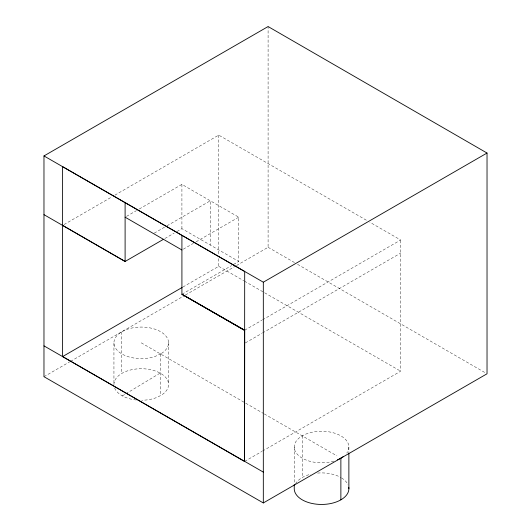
<?xml version="1.0" encoding="UTF-8"?>
<svg xmlns="http://www.w3.org/2000/svg" width="531" height="531" viewBox="0 0 531 531"><rect width="100%" height="100%" fill="white"/><g stroke="black" fill="none" stroke-linecap="round" stroke-linejoin="round"><path stroke-width="0.4" stroke-dasharray="2.65 1.99" d="M122.356 395.88L125.157 394.194M125.86 393.77L160.15 373.101M64.039 224.553L112.021 196.809M114.882 195.156L218.726 135.113L367.001 220.584M126.524 216.363L136.467 210.621M139.308 208.982L181.914 184.383L238.731 217.179L238.731 261.464L232.266 265.195M154.216 233.175L166.289 226.199M166.999 225.794L210.322 200.784L210.322 245.063M164.889 238.492L174.108 233.169M176.949 231.529L181.914 228.662L238.731 261.464M183.334 249.165L193.277 243.424M196.118 241.784L238.731 217.179M182.916 287.019L218.726 266.316L218.726 258.066M182.007 294.214L231.549 265.606M43.973 376.698L69.826 361.77M70.543 361.359L184.748 295.422M185.472 295.004L235.764 265.971M236.481 265.553L268.095 247.3L268.095 26.55M244.691 330.182L261.863 320.253M262.579 319.841L400.666 239.992L369.861 222.237M245.408 342.887L261.863 333.375M262.579 332.964L400.666 253.114M244.691 461.386L261.863 451.456M262.579 451.045L400.666 371.196L400.666 239.992M268.095 247.3L294.652 262.646M297.526 264.305L485.593 372.961M218.726 266.316L243.795 280.766M244.512 281.184L400.666 371.196M141.253 342.834L244.977 402.77M264.305 413.941L336.919 455.863M245.694 403.188L263.588 413.53M348.874 447.022L348.874 452.737M302.239 435.871L302.239 477.528M294.24 447.022L294.24 482.958M218.726 135.113L218.726 254.761M181.914 184.383L181.914 228.662M168.566 342.495L168.566 384.152M160.521 353.958L160.521 395.615M121.526 331.921L121.526 373.578M113.939 343.172L113.939 384.829A27.32 15.771 0 0 1 151.162 369.795A27.32 15.771 0 0 1 160.979 395.403L155.417 397.978A27.32 15.771 0 0 1 141.843 400.261M333.826 461.114A27.32 15.771 0 0 1 294.678 449.837A27.32 15.771 0 0 1 324.461 431.338A27.32 15.771 0 0 1 346.796 453.056M136.301 400.002A27.32 15.771 0 0 1 114.464 387.57M295.501 483.94A27.32 15.771 0 0 1 310.735 474.196M317.598 473.075A27.32 15.771 0 0 1 340.875 477.528M341.579 477.946A27.32 15.771 0 0 1 347.944 484.597M160.979 353.739L155.417 356.321A27.32 15.771 0 0 1 114.099 344.546A27.32 15.771 0 0 1 150.041 327.899A27.32 15.771 0 0 1 160.979 353.739"/><path stroke-width="0.8" d="M43.973 155.941L268.095 26.55L487.027 153.041L487.027 373.791L263.323 502.943L43.973 376.698L43.973 155.941L263.323 282.193L487.027 153.041M163.468 239.315L125.104 261.464L43.973 214.657M62.605 356.586L62.605 166.668L244.691 271.467L244.552 461.472L62.605 356.586L182.199 287.437M244.552 461.472L244.691 330.182L181.914 294.267L181.914 235.552M244.691 343.305L244.413 330.348L181.914 294.267L244.552 330.262M43.973 345.867L263.323 472.112M125.104 217.179L181.914 249.982M62.605 225.383L125.104 261.464L125.104 202.749M348.874 453.554L348.874 488.679M340.875 458.173L340.875 499.83M294.24 484.597L294.24 488.679A27.32 15.771 0 0 0 322.748 504.437A27.32 15.771 0 0 0 348.774 487.305M263.323 282.193L263.323 502.943M343.537 456.388A27.32 15.771 0 0 1 337.464 459.839"/></g></svg>
